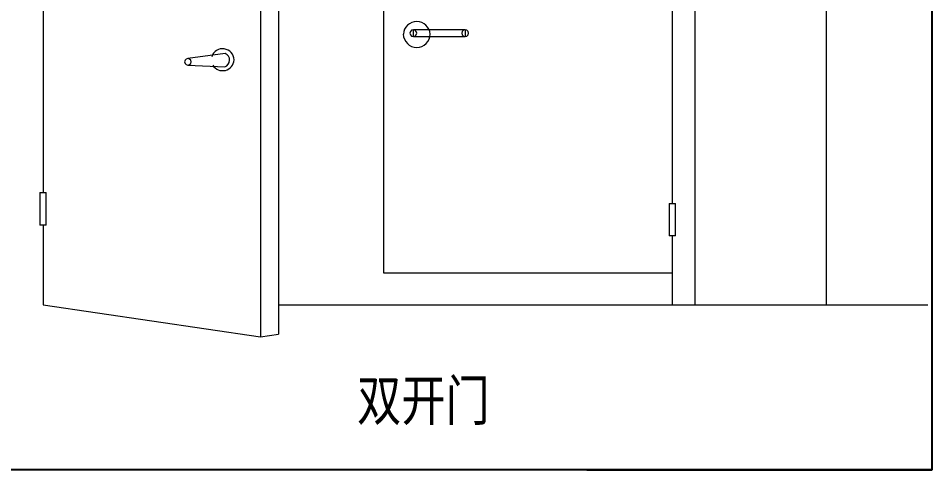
# Model space of a CAD drawing. Header units: millimetres. Extents: x -633009578 to 5705885, y -633235091 to 2571734.
# Drawn here: x 2449340 to 2457460, y 2028609 to 2032623 of the extents above; entities that cross this region are included whole.
import ezdxf

# ---------------------------------------------------------------- set-up
doc = ezdxf.new("R2010")
doc.units = ezdxf.units.MM
doc.header["$LTSCALE"] = 1000
doc.header["$MEASUREMENT"] = 0
doc.layers.get('0').update_dxf_attribs({"color": 9})
doc.styles.add('-仿宋_GB2312', font='simhei.ttf')

msp = doc.modelspace()

# ---------------------------------------------------------------- linework, layer by layer
at = {"lineweight": 5}
for p, q in [((2455355.1, 2035894.7, 3914.5), (2455355.1, 2030074.8, 3914.5)), ((2456521.3, 2035894.7, 3914.5), (2456521.3, 2030074.8, 3914.5)), ((2452586.9, 2035371.9, 3914.5), (2452586.9, 2030358.2, 3914.5)), ((2451492.3, 2034663.3, 3914.5), (2451492.3, 2029788.9, 3914.5)), ((2451492.3, 2034663.3, 3914.5), (2451492.3, 2031198.7, 3914.5)), ((2451653.5, 2034687.7, 3914.5), (2451653.5, 2029813.3, 3914.5)), ((2449562, 2032752.6, 3914.5), (2449562, 2031074.1, 3914.5)), ((2455152.3, 2032808.8, 3914.5), (2455152.3, 2030976.3, 3914.5)), ((2452826.3, 2032505.9, 3914.5), (2452821.4, 2032491.2, 3914.5)), ((2452836.1, 2032515.6, 3914.5), (2452826.3, 2032505.9, 3914.5)), ((2452853.2, 2032520.5, 3914.5), (2452836.1, 2032515.6, 3914.5)), ((2452867.8, 2032515.6, 3914.5), (2452853.2, 2032520.5, 3914.5)), ((2453312.5, 2032520.5, 3914.5), (2452853.2, 2032520.5, 3914.5)), ((2452853.2, 2032459.4, 3914.5), (2452853.2, 2032520.5, 3914.5)), ((2452877.6, 2032505.9, 3914.5), (2452867.8, 2032515.6, 3914.5)), ((2452882.5, 2032491.2, 3914.5), (2452877.6, 2032505.9, 3914.5)), ((2453285.6, 2032505.9, 3914.5), (2453283.2, 2032491.2, 3914.5)), ((2453297.9, 2032515.6, 3914.5), (2453285.6, 2032505.9, 3914.5)), ((2453312.5, 2032520.5, 3914.5), (2453297.9, 2032515.6, 3914.5)), ((2453327.2, 2032515.6, 3914.5), (2453312.5, 2032520.5, 3914.5)), ((2453312.5, 2032520.5, 3914.5), (2453312.5, 2032459.4, 3914.5)), ((2453339.4, 2032505.9, 3914.5), (2453327.2, 2032515.6, 3914.5)), ((2453341.8, 2032491.2, 3914.5), (2453339.4, 2032505.9, 3914.5)), ((2452821.4, 2032491.2, 3914.5), (2452826.3, 2032474.1, 3914.5)), ((2452826.3, 2032474.1, 3914.5), (2452836.1, 2032464.3, 3914.5)), ((2452836.1, 2032464.3, 3914.5), (2452853.2, 2032459.4, 3914.5)), ((2452853.2, 2032459.4, 3914.5), (2452867.8, 2032464.3, 3914.5)), ((2452853.2, 2032459.4, 3914.5), (2453312.5, 2032459.4, 3914.5)), ((2452867.8, 2032464.3, 3914.5), (2452877.6, 2032474.1, 3914.5)), ((2452877.6, 2032474.1, 3914.5), (2452882.5, 2032491.2, 3914.5)), ((2453283.2, 2032491.2, 3914.5), (2453285.6, 2032474.1, 3914.5)), ((2453285.6, 2032474.1, 3914.5), (2453297.9, 2032464.3, 3914.5)), ((2453297.9, 2032464.3, 3914.5), (2453312.5, 2032459.4, 3914.5)), ((2453312.5, 2032459.4, 3914.5), (2453327.2, 2032464.3, 3914.5)), ((2453327.2, 2032464.3, 3914.5), (2453339.4, 2032474.1, 3914.5)), ((2453339.4, 2032474.1, 3914.5), (2453341.8, 2032491.2, 3914.5)), ((2450832.6, 2032259.1, 3914.5), (2450822.8, 2032249.3, 3914.5)), ((2450847.2, 2032264, 3914.5), (2450832.6, 2032259.1, 3914.5)), ((2451179.5, 2032307.9, 3914.5), (2450847.2, 2032264, 3914.5)), ((2450861.9, 2032259.1, 3914.5), (2450847.2, 2032264, 3914.5)), ((2450874.1, 2032249.3, 3914.5), (2450861.9, 2032259.1, 3914.5)), ((2450822.8, 2032249.3, 3914.5), (2450817.9, 2032234.6, 3914.5)), ((2450817.9, 2032234.6, 3914.5), (2450822.8, 2032220, 3914.5)), ((2450822.8, 2032220, 3914.5), (2450832.6, 2032210.2, 3914.5)), ((2450832.6, 2032210.2, 3914.5), (2450847.2, 2032205.3, 3914.5)), ((2450847.2, 2032205.3, 3914.5), (2450861.9, 2032210.2, 3914.5)), ((2450847.2, 2032205.3, 3914.5), (2451177.1, 2032190.7, 3914.5)), ((2450861.9, 2032210.2, 3914.5), (2450874.1, 2032220, 3914.5)), ((2450876.5, 2032234.6, 3914.5), (2450874.1, 2032249.3, 3914.5)), ((2450874.1, 2032220, 3914.5), (2450876.5, 2032234.6, 3914.5)), ((2449532.7, 2031074.1, 3914.5), (2449532.7, 2030783.3, 3914.5)), ((2449588.9, 2030783.3, 3914.5), (2449588.9, 2031074.1, 3914.5)), ((2455125.5, 2030976.3, 3914.5), (2455125.5, 2030688, 3914.5)), ((2455181.7, 2030688, 3914.5), (2455181.7, 2030976.3, 3914.5)), ((2449588.9, 2030783.3, 3914.5), (2449532.7, 2030783.3, 3914.5)), ((2449562, 2030783.3, 3914.5), (2449562, 2030074.8, 3914.5)), ((2455181.7, 2030688, 3914.5), (2455125.5, 2030688, 3914.5)), ((2455152.3, 2030688, 3914.5), (2455152.3, 2030074.8, 3914.5)), ((2452586.9, 2030358.2, 3914.5), (2455152.3, 2030358.2, 3914.5)), ((2449562, 2030074.8, 3914.5), (2451492.3, 2029788.9, 3914.5)), ((2451653.5, 2030074.8, 3914.5), (2457427, 2030074.8, 3914.5)), ((2451492.3, 2029788.9, 3914.5), (2451653.5, 2029813.3, 3914.5))]:
    msp.add_line(p, q, dxfattribs=at)
at = {"color": 160, "lineweight": 5}
for p, q in [((2449532.7, 2031074.1, 3914.5), (2449588.9, 2031074.1, 3914.5)), ((2455125.5, 2030976.3, 3914.5), (2455181.7, 2030976.3, 3914.5))]:
    msp.add_line(p, q, dxfattribs=at)
msp.add_line((2454393.3, 2028608.5, 3914.5), (2457460.3, 2028608.5, 3914.5))
at = {"elevation": 3914.5}
msp.add_lwpolyline([(2444568, 2038735.1), (2457460.3, 2038735.1), (2457460.3, 2028608.5), (2444568, 2028608.5)], close=True, dxfattribs=at)
at = {"lineweight": 5}
for centre, radius, start, end in [((2452882.6, 2032472.6, 3914.5), 120, 4.21294, 175.79629), ((2452882.5, 2032483.2, 3914.5), 119.7, 180.87223, 359.12738), ((2451156.4, 2032250.2, 3914.5), 101.4, 0.87069, 162.28435), ((2451156.4, 2032250.3, 3914.5), 62.6, 289.1188, 68.17725), ((2451156.3, 2032258, 3914.5), 101.5, 211.29621, 356.44523)]:
    msp.add_arc(centre, radius, start, end, dxfattribs=at)

# ---------------------------------------------------------------- texts
at = {"color": 2, "lineweight": 35, "style": '-仿宋_GB2312', "width": 0.8}
msp.add_text('双开门', height=360, dxfattribs=at).set_placement((2452351.9, 2029045.7, 3914.5))

doc.saveas('drawing.dxf')
